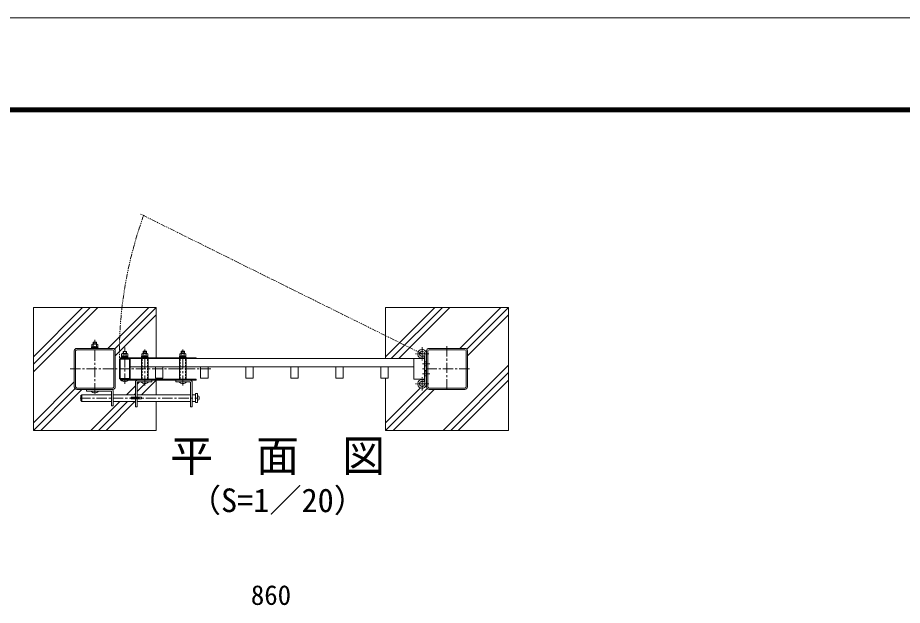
# Model space of a CAD drawing. Units: millimetres, scale not verified. Extents: x -4200 to 4200, y -2970 to 2970.
# Drawn here: x -2531 to -371, y 1536 to 2970 of the extents above; entities that cross this region are included whole.
import ezdxf
from ezdxf.enums import TextEntityAlignment as Align

# ---------------------------------------------------------------- set-up
doc = ezdxf.new("R2010")
doc.units = ezdxf.units.MM
doc.header["$LTSCALE"] = 20
for name, pattern in [('USER1', [2, 1.25, -0.25, 0.25, -0.25]), ('USER2', [0.375, 0.25, -0.125]), ('USER3', [1.25, 0.625, -0.125, 0.125, -0.125, 0.125, -0.125])]:
    doc.linetypes.add(name, pattern=pattern)
doc.layers.add('0-0_D-TTL-TXT', color=7, linetype='Continuous')
for name, color, linetype, lineweight in [('0-1_D-TTL', 7, 'Continuous', 9), ('0-2_D-STR-DIM', 7, 'Continuous', 9), ('0-5_D-STR1', 1, 'Continuous', 18), ('0-6_D-STR3', 3, 'Continuous', 13), ('0-7_D-BMK', 2, 'USER1', 13), ('0-8_D-DCR-HCH', 7, 'Continuous', 9), ('0-9_D-STR4', 7, 'Continuous', 9)]:
    doc.layers.add(name, color=color, linetype=linetype, lineweight=lineweight)
doc.styles.add('ＭＳ ゴシック', font='')
doc.styles.get('ＭＳ ゴシック').set_extended_font_data('MS Gothic')

msp = doc.modelspace()

# ---------------------------------------------------------------- linework, layer by layer
at = {"layer": '0-1_D-TTL', "color": 2, "lineweight": 18}
msp.add_lwpolyline([(-4200, 2970), (4200, 2970), (4200, -2970), (-4200, -2970)], close=True, dxfattribs=at)
at = {"layer": '0-1_D-TTL'}
for points in [[(-3930, 2750), (3930, 2750), (3930, -2750), (-3930, -2750)], [(-3927.5, 2747.5), (3927.5, 2747.5), (3927.5, -2747.5), (-3927.5, -2747.5)], [(-3925, 2745), (3925, 2745), (3925, -2745), (-3925, -2745)], [(-3922.5, 2742.5), (3922.5, 2742.5), (3922.5, -2742.5), (-3922.5, -2742.5)], [(-3920, 2740), (3920, 2740), (3920, -2740), (-3920, -2740)]]:
    msp.add_lwpolyline(points, close=True, dxfattribs=at)
at = {"layer": '0-5_D-STR1'}
for p, q in [((-2299.11, 2163.17), (-2386.31, 2163.17)), ((-1526.31, 2163.17), (-1439.11, 2163.17)), ((-2392.71, 2156.77), (-2392.71, 2069.57)), ((-2389.51, 2156.77), (-2389.51, 2069.57)), ((-2299.11, 2159.97), (-2386.31, 2159.97)), ((-2295.91, 2069.57), (-2295.91, 2156.77)), ((-2292.71, 2069.57), (-2292.71, 2156.77)), ((-1532.71, 2156.77), (-1532.71, 2076.47)), ((-1532.71, 2069.57), (-1532.71, 2156.77)), ((-1529.51, 2069.57), (-1529.51, 2156.77)), ((-1526.31, 2159.97), (-1439.11, 2159.97)), ((-1435.91, 2156.77), (-1435.91, 2069.57)), ((-1432.71, 2156.77), (-1432.71, 2069.57)), ((-2282.71, 2136.57), (-2282.71, 2089.77)), ((-2258.31, 2138.17), (-2281.11, 2138.17)), ((-2258.31, 2138.17), (-1537.71, 2138.17)), ((-2256.71, 2089.77), (-2256.71, 2136.57)), ((-2256.71, 2118.17), (-1563.71, 2118.17)), ((-2194.21, 2118.17), (-2194.21, 2090.17)), ((-2176.21, 2118.17), (-2176.21, 2090.17)), ((-2084.21, 2118.17), (-2084.21, 2090.17)), ((-2066.21, 2118.17), (-2066.21, 2090.17)), ((-1974.21, 2118.17), (-1974.21, 2090.17)), ((-1956.21, 2118.17), (-1956.21, 2090.17)), ((-1864.21, 2118.17), (-1864.21, 2090.17)), ((-1846.21, 2118.17), (-1846.21, 2090.17)), ((-1754.21, 2118.17), (-1754.21, 2090.17)), ((-1736.21, 2118.17), (-1736.21, 2090.17)), ((-1644.21, 2118.17), (-1644.21, 2090.17)), ((-1626.21, 2118.17), (-1626.21, 2090.17)), ((-1563.71, 2138.17), (-1563.71, 2088.17)), ((-1537.71, 2138.17), (-1537.71, 2088.17)), ((-2281.11, 2088.17), (-2258.31, 2088.17)), ((-2217.92, 2078.91), (-2217.71, 2079.12)), ((-2194.21, 2090.17), (-2176.21, 2090.17)), ((-2084.21, 2090.17), (-2066.21, 2090.17)), ((-1974.21, 2090.17), (-1956.21, 2090.17)), ((-1864.21, 2090.17), (-1846.21, 2090.17)), ((-1754.21, 2090.17), (-1736.21, 2090.17)), ((-1644.21, 2090.17), (-1626.21, 2090.17)), ((-1563.71, 2088.17), (-1537.71, 2088.17)), ((-2386.31, 2066.37), (-2299.11, 2066.37)), ((-2386.31, 2063.17), (-2299.11, 2063.17)), ((-1439.11, 2066.37), (-1526.31, 2066.37)), ((-1439.11, 2063.17), (-1526.31, 2063.17))]:
    msp.add_line(p, q, dxfattribs=at)
msp.add_lwpolyline([(-2281.11, 2089.77), (-2258.31, 2089.77), (-2258.31, 2136.57), (-2281.11, 2136.57)], close=True, dxfattribs=at)
for centre, radius, start, end in [((-2386.31, 2156.77), 6.4, 90, 180), ((-2299.11, 2156.77), 6.4, 0, 90), ((-1526.31, 2156.77), 6.4, 90, 180), ((-1439.11, 2156.77), 6.4, 0, 90), ((-2386.31, 2156.77), 3.2, 90, 180), ((-2299.11, 2156.77), 3.2, 0, 90), ((-1526.31, 2156.77), 3.2, 90, 180), ((-1439.11, 2156.77), 3.2, 0, 90), ((-2281.11, 2136.57), 1.6, 90, 180), ((-2258.31, 2136.57), 1.6, 0, 90), ((-2281.11, 2089.77), 1.6, 180, 270), ((-2258.31, 2089.77), 1.6, 270, 0), ((-2386.31, 2069.57), 6.4, 180, 270), ((-2386.31, 2069.57), 3.2, 180, 270), ((-2299.11, 2069.57), 6.4, 270, 0), ((-2299.11, 2069.57), 3.2, 270, 0), ((-1526.31, 2069.57), 6.4, 180, 270), ((-1526.31, 2069.57), 3.2, 180, 270), ((-1439.11, 2069.57), 6.4, 270, 0), ((-1439.11, 2069.57), 3.2, 270, 0)]:
    msp.add_arc(centre, radius, start, end, dxfattribs=at)
at = {"layer": '0-6_D-STR3'}
for p, q in [((-2350.71, 2164.77), (-2350.71, 2163.17)), ((-2350.71, 2163.17), (-2334.71, 2163.17)), ((-2350.41, 2166.77), (-2335.01, 2166.77)), ((-2350.41, 2164.77), (-2350.41, 2166.77)), ((-2335.01, 2164.77), (-2350.41, 2164.77)), ((-2350.21, 2166.77), (-2350.21, 2172.57)), ((-2350.21, 2166.77), (-2335.21, 2166.77)), ((-2348.49, 2173.27), (-2336.94, 2173.27)), ((-2346.71, 2173.27), (-2346.71, 2177.99)), ((-2346.46, 2166.77), (-2346.46, 2172.57)), ((-2346.03, 2173.27), (-2346.03, 2178.67)), ((-2339.39, 2178.67), (-2346.03, 2178.67)), ((-2343.21, 2166.77), (-2343.21, 2164.77)), ((-2342.21, 2166.77), (-2342.21, 2164.77)), ((-2339.39, 2173.27), (-2339.39, 2178.67)), ((-2339.39, 2178.67), (-2338.71, 2177.99)), ((-2338.96, 2166.77), (-2338.96, 2172.57)), ((-2338.71, 2173.27), (-2338.71, 2177.99)), ((-2335.21, 2166.77), (-2335.21, 2172.57)), ((-2335.01, 2166.77), (-2335.01, 2164.77)), ((-2280.21, 2140.47), (-2280.21, 2138.17)), ((-2280.21, 2140.47), (-2095.21, 2140.47)), ((-2277.71, 2142.07), (-2277.71, 2140.47)), ((-2277.71, 2140.47), (-2261.71, 2140.47)), ((-2277.41, 2144.07), (-2262.01, 2144.07)), ((-2277.41, 2142.07), (-2277.41, 2144.07)), ((-2262.01, 2142.07), (-2277.41, 2142.07)), ((-2277.21, 2144.07), (-2277.21, 2149.87)), ((-2277.21, 2144.07), (-2262.21, 2144.07)), ((-2275.49, 2150.57), (-2263.94, 2150.57)), ((-2273.71, 2150.57), (-2273.71, 2155.19)), ((-2273.46, 2144.07), (-2273.46, 2149.87)), ((-2273.03, 2150.57), (-2273.03, 2155.87)), ((-2266.39, 2155.87), (-2273.03, 2155.87)), ((-2270.21, 2144.07), (-2270.21, 2142.07)), ((-2269.21, 2144.07), (-2269.21, 2142.07)), ((-2266.39, 2150.57), (-2266.39, 2155.87)), ((-2266.39, 2155.87), (-2265.71, 2155.19)), ((-2265.96, 2144.07), (-2265.96, 2149.87)), ((-2265.71, 2150.57), (-2265.71, 2155.19)), ((-2262.21, 2144.07), (-2262.21, 2149.87)), ((-2262.01, 2144.07), (-2262.01, 2142.07)), ((-2228.71, 2142.07), (-2228.71, 2140.47)), ((-2228.71, 2140.47), (-2212.71, 2140.47)), ((-2228.41, 2144.07), (-2213.01, 2144.07)), ((-2228.41, 2142.07), (-2228.41, 2144.07)), ((-2213.01, 2142.07), (-2228.41, 2142.07)), ((-2228.21, 2144.07), (-2228.21, 2149.87)), ((-2228.21, 2144.07), (-2213.21, 2144.07)), ((-2226.49, 2150.57), (-2214.94, 2150.57)), ((-2224.71, 2150.57), (-2224.71, 2155.69)), ((-2224.46, 2144.07), (-2224.46, 2149.87)), ((-2224.03, 2150.57), (-2224.03, 2156.37)), ((-2217.39, 2156.37), (-2224.03, 2156.37)), ((-2221.21, 2144.07), (-2221.21, 2142.07)), ((-2220.21, 2144.07), (-2220.21, 2142.07)), ((-2217.39, 2150.57), (-2217.39, 2156.37)), ((-2217.39, 2156.37), (-2216.71, 2155.69)), ((-2216.96, 2144.07), (-2216.96, 2149.87)), ((-2216.71, 2150.57), (-2216.71, 2155.69)), ((-2213.21, 2144.07), (-2213.21, 2149.87)), ((-2213.01, 2144.07), (-2213.01, 2142.07)), ((-2137.46, 2140.47), (-2127.96, 2140.47)), ((-2135.96, 2142.07), (-2135.96, 2140.47)), ((-2135.96, 2140.47), (-2119.96, 2140.47)), ((-2135.66, 2144.07), (-2120.26, 2144.07)), ((-2135.66, 2142.07), (-2135.66, 2144.07)), ((-2120.26, 2142.07), (-2135.66, 2142.07)), ((-2135.46, 2144.07), (-2135.46, 2149.87)), ((-2135.46, 2144.07), (-2120.46, 2144.07)), ((-2133.74, 2150.57), (-2122.2, 2150.57)), ((-2131.71, 2150.57), (-2131.71, 2155.69)), ((-2131.71, 2144.07), (-2131.71, 2149.87)), ((-2131.04, 2150.57), (-2131.04, 2156.37)), ((-2124.39, 2156.37), (-2131.04, 2156.37)), ((-2128.46, 2144.07), (-2128.46, 2142.07)), ((-2127.46, 2144.07), (-2127.46, 2142.07)), ((-2124.39, 2150.57), (-2124.39, 2156.37)), ((-2124.39, 2156.37), (-2123.71, 2155.69)), ((-2124.21, 2144.07), (-2124.21, 2149.87)), ((-2123.71, 2150.57), (-2123.71, 2155.69)), ((-2120.46, 2144.07), (-2120.46, 2149.87)), ((-2120.26, 2144.07), (-2120.26, 2142.07)), ((-2095.21, 2140.47), (-2095.21, 2138.17)), ((-1537.21, 2141.15), (-1539.82, 2144.82)), ((-1537.21, 2149.87), (-1537.21, 2076.47)), ((-2280.21, 2138.17), (-2095.21, 2138.17)), ((-1532.71, 2130.17), (-1537.21, 2130.17)), ((-1532.71, 2120.17), (-1537.21, 2120.17)), ((-1532.71, 2109.42), (-1537.21, 2109.42)), ((-1532.71, 2106.17), (-1537.21, 2106.17)), ((-1532.71, 2096.17), (-1537.21, 2096.17)), ((-2280.21, 2085.87), (-2280.21, 2088.17)), ((-2280.21, 2088.17), (-2095.21, 2088.17)), ((-2280.21, 2085.87), (-2095.21, 2085.87)), ((-2278.71, 2085.87), (-2260.71, 2085.87)), ((-2239.21, 2079.87), (-2239.21, 2020.87)), ((-2237.71, 2085.87), (-2203.71, 2085.87)), ((-2237.71, 2081.37), (-2203.71, 2081.37)), ((-2229.71, 2081.37), (-2211.71, 2081.37)), ((-2203.71, 2081.37), (-2203.71, 2085.87)), ((-2110.71, 2085.87), (-2144.71, 2085.87)), ((-2144.71, 2081.37), (-2144.71, 2085.87)), ((-2110.71, 2081.37), (-2144.71, 2081.37)), ((-2137.46, 2085.87), (-2127.96, 2085.87)), ((-2136.71, 2081.37), (-2118.71, 2081.37)), ((-2109.21, 2079.87), (-2109.21, 2020.87)), ((-2095.21, 2085.87), (-2095.21, 2088.17)), ((-1537.21, 2085.19), (-1539.82, 2081.53)), ((-2362.71, 2063.17), (-2301.71, 2063.17)), ((-2362.71, 2063.17), (-2362.71, 2058.67)), ((-2362.71, 2058.67), (-2302.71, 2058.67)), ((-2302.21, 2058.17), (-2302.21, 2023.17)), ((-2297.71, 2059.17), (-2297.71, 2023.17)), ((-2096.46, 2052.87), (-2096.46, 2030.87)), ((-2374.46, 2049.87), (-2302.21, 2049.87)), ((-2374.46, 2049.87), (-2374.46, 2033.87)), ((-2297.71, 2049.87), (-2243.71, 2049.87)), ((-2243.71, 2033.87), (-2297.71, 2033.87)), ((-2239.21, 2049.87), (-2109.21, 2049.87)), ((-2109.21, 2033.87), (-2239.21, 2033.87)), ((-2104.71, 2049.87), (-2096.46, 2049.87)), ((-2096.46, 2033.87), (-2104.71, 2033.87)), ((-2096.46, 2049.87), (-2096.46, 2033.87)), ((-2096.46, 2047.87), (-2096.46, 2035.87)), ((-2091.96, 2036.62), (-2091.96, 2047.12)), ((-2091.06, 2047.12), (-2091.96, 2047.12)), ((-2091.06, 2036.62), (-2091.96, 2036.62)), ((-2088.06, 2039.62), (-2088.06, 2044.12)), ((-2302.21, 2023.17), (-2297.71, 2023.17))]:
    msp.add_line(p, q, dxfattribs=at)
at = {"layer": '0-6_D-STR3', "linetype": 'USER2'}
for p, q in [((-2227.06, 2138.17), (-2227.06, 2088.17)), ((-2214.36, 2088.17), (-2214.36, 2138.17)), ((-2134.06, 2138.17), (-2134.06, 2088.17)), ((-2121.36, 2088.17), (-2121.36, 2138.17))]:
    msp.add_line(p, q, dxfattribs=at)
at = {"layer": '0-6_D-STR3'}
for points in [[(-2350.71, 2164.77), (-2334.71, 2164.77), (-2334.71, 2163.17)], [(-2338.71, 2177.99), (-2346.71, 2177.99), (-2346.03, 2178.67)], [(-2277.71, 2142.07), (-2261.71, 2142.07), (-2261.71, 2140.47)], [(-2265.71, 2155.19), (-2273.71, 2155.19), (-2273.03, 2155.87)], [(-2228.71, 2142.07), (-2212.71, 2142.07), (-2212.71, 2140.47)], [(-2216.71, 2155.69), (-2224.71, 2155.69), (-2224.03, 2156.37)], [(-2135.96, 2142.07), (-2119.96, 2142.07), (-2119.96, 2140.47)], [(-2123.71, 2155.69), (-2131.71, 2155.69), (-2131.04, 2156.37)], [(-2228.66, 2088.17), (-2212.76, 2088.17), (-2212.76, 2138.17)], [(-2212.76, 2138.17), (-2228.66, 2138.17), (-2228.66, 2088.17)], [(-2135.66, 2088.17), (-2119.76, 2088.17), (-2119.76, 2138.17)], [(-2119.76, 2138.17), (-2135.66, 2138.17), (-2135.66, 2088.17)], [(-2243.71, 2079.87), (-2243.71, 2020.87), (-2239.21, 2020.87)], [(-2104.71, 2079.87), (-2104.71, 2020.87), (-2109.21, 2020.87)], [(-2096.46, 2030.87), (-2091.96, 2030.87), (-2091.96, 2052.87), (-2096.46, 2052.87)], [(-2302.21, 2033.87), (-2374.46, 2033.87), (-2376.46, 2035.87), (-2376.46, 2047.87), (-2374.46, 2049.87)]]:
    msp.add_lwpolyline(points, dxfattribs=at)
msp.add_lwpolyline([(-2253.96, 2039.87), (-2228.96, 2039.87), (-2228.96, 2043.87), (-2253.96, 2043.87)], close=True, dxfattribs=at)
for centre, radius, start, end in [((-2348.33, 2170.43), 2.85, 48.83491, 131.16509), ((-2342.71, 2162.88), 10.39, 68.85295, 111.14705), ((-2337.08, 2170.43), 2.85, 48.86505, 131.13495), ((-1543.41, 2149.87), 10.7, 0, 305.41111), ((-2275.33, 2147.73), 2.85, 48.83491, 131.16509), ((-2269.71, 2140.18), 10.39, 68.85295, 111.14705), ((-2264.08, 2147.73), 2.85, 48.86505, 131.13495), ((-2226.33, 2147.73), 2.85, 48.83491, 131.16509), ((-2220.71, 2140.18), 10.39, 68.85295, 111.14705), ((-2215.08, 2147.73), 2.85, 48.86505, 131.13495), ((-2133.59, 2147.73), 2.85, 48.83491, 131.16509), ((-2127.96, 2140.18), 10.39, 68.85295, 111.14705), ((-2122.34, 2147.73), 2.85, 48.86505, 131.13495), ((-1543.41, 2149.87), 6.2, 0, 305.41111), ((-2269.71, 2094), 12.12, 222.07502, 317.92498), ((-2237.71, 2079.87), 6, 90, 180), ((-2237.71, 2079.87), 1.5, 90, 180), ((-2220.71, 2089.5), 12.12, 222.07502, 317.92498), ((-2127.71, 2089.5), 12.12, 222.07502, 317.92498), ((-2110.71, 2079.87), 6, 0, 90), ((-2110.71, 2079.87), 1.5, 0, 90), ((-1543.41, 2076.47), 10.7, 54.58889, 0), ((-1543.41, 2076.47), 6.2, 54.58889, 0), ((-2342.71, 2066.8), 12.12, 222.07502, 317.92498), ((-2302.71, 2058.17), 0.5, 0, 90), ((-2301.71, 2059.17), 4, 0, 90), ((-2091.06, 2044.12), 3, 0, 90), ((-2091.06, 2039.62), 3, 270, 0)]:
    msp.add_arc(centre, radius, start, end, dxfattribs=at)
at = {"layer": '0-7_D-BMK', "linetype": 'USER3'}
msp.add_line((-1543.41, 2149.87), (-2232.96, 2491.84), dxfattribs=at)
at = {"layer": '0-7_D-BMK'}
for p, q in [((-2342.71, 2053.17), (-2342.71, 2184.2)), ((-2342.71, 2053.17), (-2342.71, 2173.17)), ((-2269.71, 2076.87), (-2269.71, 2164.94)), ((-2220.71, 2072.37), (-2220.71, 2160.44)), ((-2127.71, 2072.37), (-2127.71, 2160.44)), ((-1543.41, 2166.14), (-1543.41, 2133.61)), ((-1482.71, 2168.17), (-1482.71, 2058.17)), ((-2269.71, 2143.47), (-2269.71, 2135.17)), ((-1527.15, 2149.87), (-1559.67, 2149.87)), ((-1524.51, 2125.17), (-1542.21, 2125.17)), ((-2402.71, 2113.17), (-2059.11, 2113.17)), ((-1427.71, 2113.17), (-1542.21, 2113.17)), ((-1524.51, 2101.17), (-1542.21, 2101.17)), ((-2269.71, 2082.87), (-2269.71, 2091.17)), ((-2220.71, 2082.87), (-2220.71, 2091.17)), ((-2220.71, 2088.87), (-2220.71, 2078.37)), ((-2127.71, 2088.87), (-2127.71, 2078.37)), ((-1527.15, 2076.47), (-1559.67, 2076.47)), ((-1543.41, 2060.21), (-1543.41, 2092.74)), ((-2342.71, 2055.67), (-2342.71, 2066.17)), ((-2378.21, 2041.87), (-2090.71, 2041.87))]:
    msp.add_line(p, q, dxfattribs=at)
at = {"layer": '0-7_D-BMK', "linetype": 'USER3'}
msp.add_arc((-1293.41, 2149.87), 989.39, 160, 180.54436, dxfattribs=at)
at = {"layer": '0-8_D-DCR-HCH'}
for p, q in [((-2492.71, 2124.54), (-2354.08, 2263.17)), ((-2492.71, 2106.15), (-2335.69, 2263.17)), ((-2492.71, 2142.92), (-2372.46, 2263.17)), ((-2311.09, 2163.17), (-2211.09, 2263.17)), ((-2294.58, 2161.3), (-2192.71, 2263.17)), ((-1632.71, 2142.92), (-1512.46, 2263.17)), ((-1619.07, 2138.17), (-1494.07, 2263.17)), ((-1600.69, 2138.17), (-1475.69, 2263.17)), ((-1451.09, 2163.17), (-1351.09, 2263.17)), ((-1434.58, 2161.3), (-1332.71, 2263.17)), ((-2292.71, 2144.79), (-2192.71, 2244.79)), ((-1432.71, 2144.79), (-1332.71, 2244.79)), ((-1492.04, 1963.17), (-1332.71, 2122.51)), ((-1473.66, 1963.17), (-1332.71, 2104.12)), ((-2492.71, 1981.56), (-2392.71, 2081.56)), ((-2239.21, 2076.01), (-2233.84, 2081.37)), ((-2239.21, 2057.62), (-2220.26, 2076.57)), ((-2228.58, 2049.87), (-2192.71, 2085.74)), ((-2217.92, 2078.91), (-2217.71, 2079.12)), ((-1455.27, 1963.17), (-1332.71, 2085.74)), ((-2492.71, 1963.17), (-2390.84, 2065.05)), ((-2474.33, 1963.17), (-2374.33, 2063.17)), ((-2265.34, 2049.87), (-2243.71, 2071.51)), ((-2246.96, 2049.87), (-2243.71, 2053.12)), ((-2244.21, 2071.01), (-2243.71, 2071.51)), ((-1632.71, 1981.56), (-1547.63, 2066.64)), ((-1632.71, 1963.17), (-1530.84, 2065.05)), ((-1614.32, 1963.17), (-1514.32, 2063.17)), ((-2352.04, 1963.17), (-2281.34, 2033.87)), ((-2333.66, 1963.17), (-2262.96, 2033.87)), ((-2315.28, 1963.17), (-2244.58, 2033.87)), ((-2245.58, 2032.87), (-2244.58, 2033.87))]:
    msp.add_line(p, q, dxfattribs=at)
at = {"layer": '0-9_D-STR4'}
for p, q in [((-2492.71, 2263.17), (-2192.71, 2263.17)), ((-2492.71, 1963.17), (-2492.71, 2263.17)), ((-2192.71, 2263.17), (-2192.71, 2138.17)), ((-1632.71, 2263.17), (-1332.71, 2263.17)), ((-1632.71, 2138.17), (-1632.71, 2263.17)), ((-1332.71, 2263.17), (-1332.71, 1963.17)), ((-2192.71, 2090.17), (-2192.71, 2049.87)), ((-1632.71, 1963.17), (-1632.71, 2090.17)), ((-2192.71, 2033.87), (-2192.71, 1963.17)), ((-2192.71, 1963.17), (-2492.71, 1963.17)), ((-1332.71, 1963.17), (-1632.71, 1963.17))]:
    msp.add_line(p, q, dxfattribs=at)

# ---------------------------------------------------------------- texts
at = {"layer": '0-0_D-TTL-TXT', "style": 'ＭＳ ゴシック'}
for s, height, p in [('平\u3000面\u3000図', 76.98, (-2158.74, 1839.44)), ('（S=1／20）', 57.77, (-2113.25, 1746.24))]:
    msp.add_text(s, height=height, dxfattribs=at).set_placement(p, align=Align.BOTTOM_LEFT)
at = {"layer": '0-2_D-STR-DIM', "style": 'ＭＳ ゴシック'}
msp.add_text('860', height=48.09, dxfattribs=at).set_placement((-1961.58, 1522.85), align=Align.BOTTOM_LEFT)

doc.saveas('drawing.dxf')
